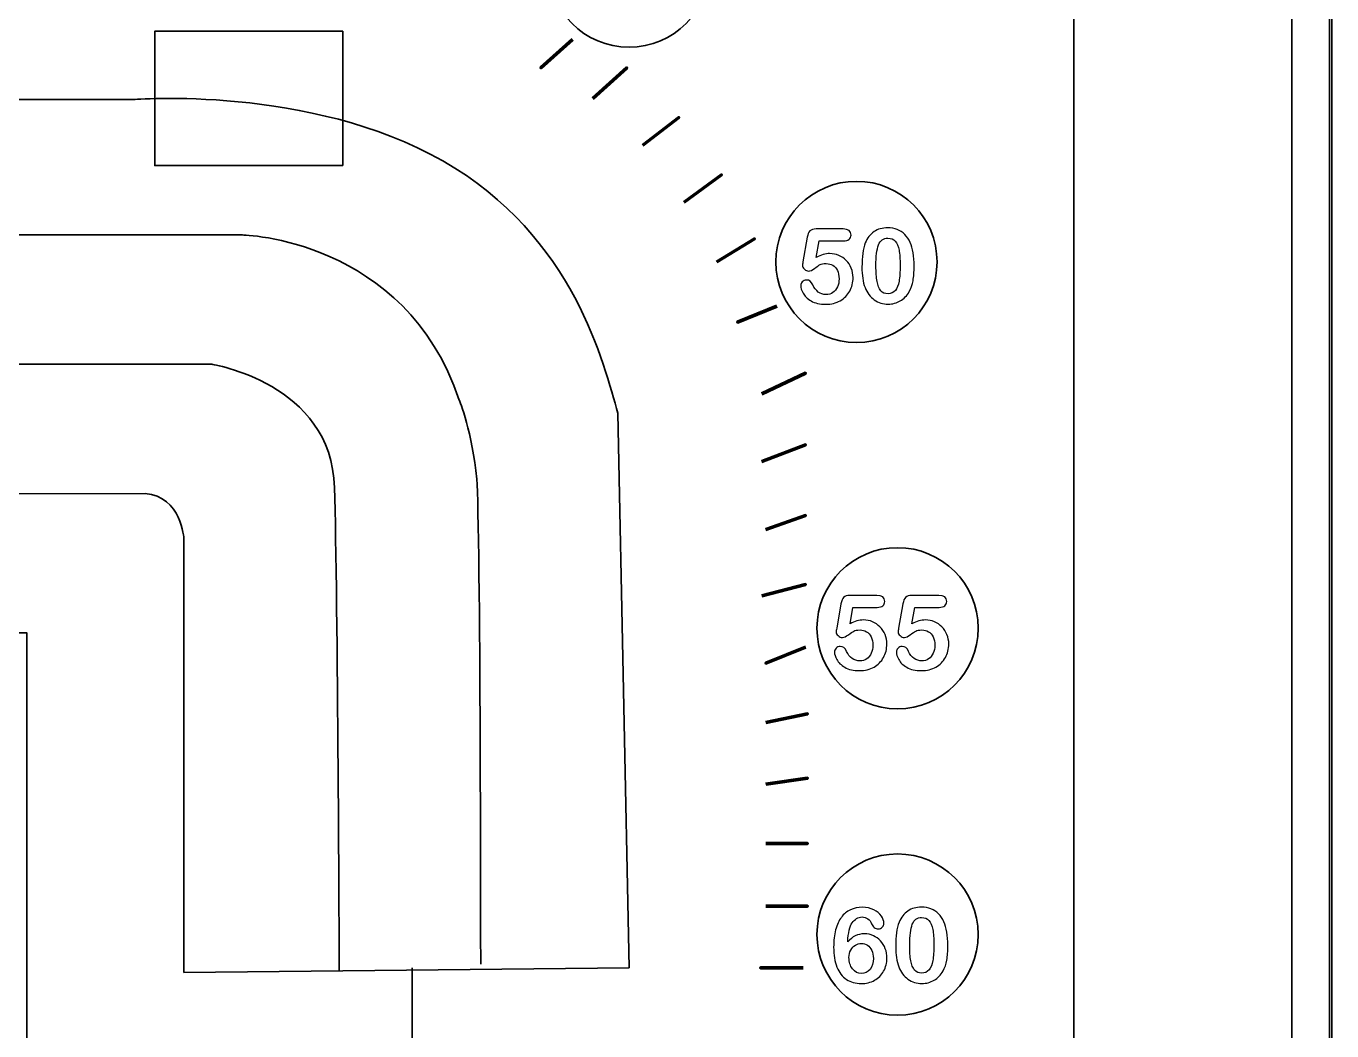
# Model space of a CAD drawing. Header units: millimetres. Extents: x -62 to 70, y -68 to 76.
# Drawn here: x 21.12 to 69.73, y 8.05 to 45.47 of the extents above; entities that cross this region are included whole.
import ezdxf

# ---------------------------------------------------------------- set-up
doc = ezdxf.new("R2010")
doc.units = ezdxf.units.MM
doc.header["$MEASUREMENT"] = 0
for name, color, linetype in [('Decorations', 7, 'Continuous'), ('Gold Things', 7, 'Continuous'), ('Parts Outlines', 7, 'Continuous'), ('Text', 7, 'Continuous')]:
    doc.layers.add(name, color=color, linetype=linetype)

msp = doc.modelspace()

# ---------------------------------------------------------------- linework, layer by layer
at = {"layer": 'Decorations', "color": 250, "lineweight": 35}
for points, knots in [([(46.5666, 47.6837), (46.5666, 46.0267), (45.2237, 44.6835), (43.5666, 44.6835), (43.5666, 44.6835), (41.9099, 44.6835), (40.5667, 46.0267), (40.5667, 47.6837), (40.5667, 47.6837), (40.5667, 49.3404), (41.9099, 50.6837), (43.5666, 50.6837), (43.5666, 50.6837), (45.2237, 50.6837), (46.5666, 49.3404), (46.5666, 47.6837)], [0, 0, 0, 0, 0.2, 0.2, 0.2, 0.2, 0.4, 0.4, 0.4, 0.4, 0.6, 0.6, 0.6, 0.6, 1, 1, 1, 1]), ([(69.6453, 49.7414), (69.6453, 49.7414), (69.6453, -42.0398), (69.6453, -42.0398), (69.6453, -42.0398), (69.6453, -42.0398), (69.6453, -42.9272), (69.6453, -42.9272)], [0, 0, 0, 0, 0.3333333, 0.3333333, 0.3333333, 0.3333333, 1, 1, 1, 1]), ([(43.1549, 31.0569), (42.6244, 32.8334), (41.5688, 37.6295), (36.6299, 40.4517), (36.6299, 40.4517), (31.691, 43.274), (25.103, 42.7358), (25.103, 42.7358)], [0, 0, 0, 0, 0.3333333, 0.3333333, 0.3333333, 0.3333333, 1, 1, 1, 1]), ([(25.103, 42.7358), (25.103, 42.7358), (-22.7615, 42.7358), (-22.7615, 42.7358), (-22.7615, 42.7358), (-22.7615, 42.7358), (-24.1211, 42.4173), (-24.1211, 42.4173), (-24.1211, 42.4173), (-24.1211, 42.4173), (-25.1795, 42.0375), (-25.1795, 42.0375), (-25.1795, 42.0375), (-25.1795, 42.0375), (-26.326, 41.5693), (-26.326, 41.5693), (-26.326, 41.5693), (-26.326, 41.5693), (-27.6048, 40.9029), (-27.6048, 40.9029), (-27.6048, 40.9029), (-27.6048, 40.9029), (-28.8111, 40.1069), (-28.8111, 40.1069), (-28.8111, 40.1069), (-28.8111, 40.1069), (-30.0301, 39.0263), (-30.0301, 39.0263), (-30.0301, 39.0263), (-30.0301, 39.0263), (-31.309, 37.6045), (-31.309, 37.6045), (-31.309, 37.6045), (-31.309, 37.6045), (-32.2262, 36.2399), (-32.2262, 36.2399), (-32.2262, 36.2399), (-32.2262, 36.2399), (-32.9406, 35.0438), (-32.9406, 35.0438), (-32.9406, 35.0438), (-32.9406, 35.0438), (-33.6902, 33.6001), (-33.6902, 33.6001), (-33.6902, 33.6001), (-33.6902, 33.6001), (-34.1961, 32.1315), (-34.1961, 32.1315), (-34.1961, 32.1315), (-34.1961, 32.1315), (-34.6724, 30.4549), (-34.6724, 30.4549), (-34.6724, 30.4549), (-34.6724, 30.4549), (-34.6724, 10.2305), (-34.6724, 10.2305), (-34.6724, 10.2305), (-34.6724, 10.2305), (-18.2267, 10.2305), (-18.2267, 10.2305), (-18.2267, 10.2305), (-18.2267, 10.2305), (-18.5649, 26.3814), (-18.5649, 26.3814), (-18.5649, 26.3814), (-18.5649, 26.3814), (-18.2562, 27.2849), (-18.2562, 27.2849), (-18.2562, 27.2849), (-18.2562, 27.2849), (-17.5196, 27.8687), (-17.5196, 27.8687), (-17.5196, 27.8687), (-17.5196, 27.8687), (-16.7128, 27.9783), (-16.7128, 27.9783), (-16.7128, 27.9783), (-16.7128, 27.9783), (25.5543, 28.0678), (25.5543, 28.0678)], [0, 0, 0, 0, 0.047619, 0.047619, 0.047619, 0.047619, 0.0952381, 0.0952381, 0.0952381, 0.0952381, 0.1428571, 0.1428571, 0.1428571, 0.1428571, 0.1904762, 0.1904762, 0.1904762, 0.1904762, 0.2380952, 0.2380952, 0.2380952, 0.2380952, 0.2857143, 0.2857143, 0.2857143, 0.2857143, 0.3333333, 0.3333333, 0.3333333, 0.3333333, 0.3809524, 0.3809524, 0.3809524, 0.3809524, 0.4285714, 0.4285714, 0.4285714, 0.4285714, 0.4761905, 0.4761905, 0.4761905, 0.4761905, 0.5238095, 0.5238095, 0.5238095, 0.5238095, 0.5714286, 0.5714286, 0.5714286, 0.5714286, 0.6190476, 0.6190476, 0.6190476, 0.6190476, 0.6666667, 0.6666667, 0.6666667, 0.6666667, 0.7142857, 0.7142857, 0.7142857, 0.7142857, 0.7619048, 0.7619048, 0.7619048, 0.7619048, 0.8095238, 0.8095238, 0.8095238, 0.8095238, 0.8571429, 0.8571429, 0.8571429, 0.8571429, 0.9047619, 0.9047619, 0.9047619, 0.9047619, 1, 1, 1, 1]), ([(55.0347, 36.6888), (55.0347, 35.0319), (53.6918, 33.6887), (52.0347, 33.6887), (52.0347, 33.6887), (50.3779, 33.6887), (49.0347, 35.0319), (49.0347, 36.6888), (49.0347, 36.6888), (49.0347, 38.3456), (50.3779, 39.6888), (52.0347, 39.6888), (52.0347, 39.6888), (53.6918, 39.6888), (55.0347, 38.3456), (55.0347, 36.6888)], [0, 0, 0, 0, 0.2, 0.2, 0.2, 0.2, 0.4, 0.4, 0.4, 0.4, 0.6, 0.6, 0.6, 0.6, 1, 1, 1, 1]), ([(-29.1244, 10.4069), (-29.1244, 10.4069), (-29.1244, 30.266), (-29.1244, 30.266), (-29.1244, 30.266), (-29.1244, 30.266), (-28.8111, 31.4468), (-28.8111, 31.4468), (-28.8111, 31.4468), (-28.8111, 31.4468), (-28.1336, 32.8677), (-28.1336, 32.8677), (-28.1336, 32.8677), (-28.1336, 32.8677), (-27.0315, 34.1376), (-27.0315, 34.1376), (-27.0315, 34.1376), (-27.0315, 34.1376), (-25.885, 35.1601), (-25.885, 35.1601), (-25.885, 35.1601), (-25.885, 35.1601), (-24.6503, 36.056), (-24.6503, 36.056), (-24.6503, 36.056), (-24.6503, 36.056), (-23.2833, 36.6888), (-23.2833, 36.6888), (-23.2833, 36.6888), (-23.2833, 36.6888), (-22.0045, 37.3128), (-22.0045, 37.3128), (-22.0045, 37.3128), (-22.0045, 37.3128), (-20.5196, 37.6938), (-20.5196, 37.6938), (-20.5196, 37.6938), (-20.5196, 37.6938), (25.103, 37.6938), (25.103, 37.6938), (25.103, 37.6938), (25.103, 37.6938), (29.163, 37.6938), (29.163, 37.6938)], [0, 0, 0, 0, 0.0833333, 0.0833333, 0.0833333, 0.0833333, 0.1666667, 0.1666667, 0.1666667, 0.1666667, 0.25, 0.25, 0.25, 0.25, 0.3333333, 0.3333333, 0.3333333, 0.3333333, 0.4166667, 0.4166667, 0.4166667, 0.4166667, 0.5, 0.5, 0.5, 0.5, 0.5833333, 0.5833333, 0.5833333, 0.5833333, 0.6666667, 0.6666667, 0.6666667, 0.6666667, 0.75, 0.75, 0.75, 0.75, 0.8333333, 0.8333333, 0.8333333, 0.8333333, 1, 1, 1, 1]), ([(29.163, 37.6938), (29.163, 37.6938), (35.2188, 37.5708), (37.2473, 31.5441), (37.2473, 31.5441), (37.2473, 31.5441), (37.7475, 30.3092), (37.8943, 28.6042), (37.8943, 28.6042), (38.041, 26.8992), (38.0431, 10.5442), (38.0431, 10.5442)], [0, 0, 0, 0, 0.25, 0.25, 0.25, 0.25, 0.5, 0.5, 0.5, 0.5, 1, 1, 1, 1]), ([(-23.5198, 10.2305), (-23.5198, 10.2305), (-23.5198, 28.804), (-23.5198, 28.804), (-23.5198, 28.804), (-23.5198, 28.804), (-23.3274, 29.5153), (-23.3274, 29.5153), (-23.3274, 29.5153), (-23.3274, 29.5153), (-22.7615, 30.4549), (-22.7615, 30.4549), (-22.7615, 30.4549), (-22.7615, 30.4549), (-22.0486, 31.4468), (-22.0486, 31.4468), (-22.0486, 31.4468), (-22.0486, 31.4468), (-21.0784, 32.1315), (-21.0784, 32.1315), (-21.0784, 32.1315), (-21.0784, 32.1315), (-20.2406, 32.5878), (-20.2406, 32.5878), (-20.2406, 32.5878), (-20.2406, 32.5878), (-19.1381, 32.8796), (-19.1381, 32.8796), (-19.1381, 32.8796), (-19.1381, 32.8796), (25.103, 32.8796), (25.103, 32.8796), (25.103, 32.8796), (25.103, 32.8796), (28.0165, 32.8796), (28.0165, 32.8796)], [0, 0, 0, 0, 0.1, 0.1, 0.1, 0.1, 0.2, 0.2, 0.2, 0.2, 0.3, 0.3, 0.3, 0.3, 0.4, 0.4, 0.4, 0.4, 0.5, 0.5, 0.5, 0.5, 0.6, 0.6, 0.6, 0.6, 0.7, 0.7, 0.7, 0.7, 0.8, 0.8, 0.8, 0.8, 1, 1, 1, 1]), ([(28.0165, 32.8796), (28.0165, 32.8796), (32.4852, 32.1907), (32.6026, 28.2809), (32.6026, 28.2809), (32.7201, 24.3711), (32.779, 10.292), (32.779, 10.292)], [0, 0, 0, 0, 0.3333333, 0.3333333, 0.3333333, 0.3333333, 1, 1, 1, 1]), ([(26.9957, 26.3814), (26.9957, 26.3814), (26.9957, 10.2305), (26.9957, 10.2305), (26.9957, 10.2305), (26.9957, 10.2305), (43.5666, 10.4069), (43.5666, 10.4069), (43.5666, 10.4069), (43.5666, 10.4069), (43.1549, 31.0569), (43.1549, 31.0569)], [0, 0, 0, 0, 0.25, 0.25, 0.25, 0.25, 0.5, 0.5, 0.5, 0.5, 1, 1, 1, 1]), ([(56.5636, 23.0481), (56.5636, 21.3912), (55.2207, 20.048), (53.5636, 20.048), (53.5636, 20.048), (51.9069, 20.048), (50.5636, 21.3912), (50.5636, 23.0481), (50.5636, 23.0481), (50.5636, 24.7049), (51.9069, 26.0481), (53.5636, 26.0481), (53.5636, 26.0481), (55.2207, 26.0481), (56.5636, 24.7049), (56.5636, 23.0481)], [0, 0, 0, 0, 0.2, 0.2, 0.2, 0.2, 0.4, 0.4, 0.4, 0.4, 0.6, 0.6, 0.6, 0.6, 1, 1, 1, 1]), ([(56.5636, 11.6418), (56.5636, 9.9849), (55.2207, 8.6416), (53.5636, 8.6416), (53.5636, 8.6416), (51.9069, 8.6416), (50.5636, 9.9849), (50.5636, 11.6418), (50.5636, 11.6418), (50.5636, 13.2985), (51.9069, 14.6418), (53.5636, 14.6418), (53.5636, 14.6418), (55.2207, 14.6418), (56.5636, 13.2985), (56.5636, 11.6418)], [0, 0, 0, 0, 0.2, 0.2, 0.2, 0.2, 0.4, 0.4, 0.4, 0.4, 0.6, 0.6, 0.6, 0.6, 1, 1, 1, 1]), ([(21.1453, -13.5819), (21.1453, -13.5819), (29.4569, -13.5819), (29.4569, -13.5819), (29.4569, -13.5819), (29.4569, -13.5819), (30.8239, -13.2291), (30.8239, -13.2291), (30.8239, -13.2291), (30.8239, -13.2291), (32.2791, -12.7), (32.2791, -12.7), (32.2791, -12.7), (32.2791, -12.7), (33.2052, -11.9944), (33.2052, -11.9944), (33.2052, -11.9944), (33.2052, -11.9944), (34.1312, -11.0684), (34.1312, -11.0684), (34.1312, -11.0684), (34.1312, -11.0684), (34.7486, -9.9659), (34.7486, -9.9659), (34.7486, -9.9659), (34.7486, -9.9659), (35.1014, -9.084), (35.1014, -9.084), (35.1014, -9.084), (35.1014, -9.084), (35.4982, -7.4965), (35.4982, -7.4965), (35.4982, -7.4965), (35.4982, -7.4965), (35.4982, 10.4069), (35.4982, 10.4069)], [0, 0, 0, 0, 0.1, 0.1, 0.1, 0.1, 0.2, 0.2, 0.2, 0.2, 0.3, 0.3, 0.3, 0.3, 0.4, 0.4, 0.4, 0.4, 0.5, 0.5, 0.5, 0.5, 0.6, 0.6, 0.6, 0.6, 0.7, 0.7, 0.7, 0.7, 0.8, 0.8, 0.8, 0.8, 1, 1, 1, 1])]:
    msp.add_open_spline(points, degree=3, knots=knots, dxfattribs=at)
at = {"layer": 'Decorations', "color": 250, "lineweight": 106}
for points in [[(41.4616, 44.9764), (41.4616, 44.9764), (40.2819, 43.9142), (40.2819, 43.9142), (40.2819, 43.9142), (40.2819, 43.9142), (41.4616, 44.9764), (41.4616, 44.9764)], [(49.0747, 35.0451), (49.0747, 35.0451), (47.6028, 34.4504), (47.6028, 34.4504), (47.6028, 34.4504), (47.6028, 34.4504), (49.0747, 35.0451), (49.0747, 35.0451)], [(50.1331, 22.3451), (50.1331, 22.3451), (48.6612, 21.7504), (48.6612, 21.7504), (48.6612, 21.7504), (48.6612, 21.7504), (50.1331, 22.3451), (50.1331, 22.3451)], [(50.0503, 10.4069), (50.0503, 10.4069), (48.4628, 10.4069), (48.4628, 10.4069), (48.4628, 10.4069), (48.4628, 10.4069), (50.0503, 10.4069), (50.0503, 10.4069)]]:
    msp.add_open_spline(points, degree=3, knots=[0, 0, 0, 0, 0.3333333, 0.3333333, 0.3333333, 0.3333333, 1, 1, 1, 1], dxfattribs=at)
at = {"layer": 'Decorations', "lineweight": 70}
for points in [[(42.223, 42.7767), (42.223, 42.7767), (43.4798, 43.9142), (43.4798, 43.9142), (43.4798, 43.9142), (43.4798, 43.9142), (42.223, 42.7767), (42.223, 42.7767)], [(44.0751, 41.0324), (44.0751, 41.0324), (45.4201, 42.0687), (45.4201, 42.0687), (45.4201, 42.0687), (45.4201, 42.0687), (44.0751, 41.0324), (44.0751, 41.0324)], [(45.6185, 38.9157), (45.6185, 38.9157), (47.0076, 39.93), (47.0076, 39.93), (47.0076, 39.93), (47.0076, 39.93), (45.6185, 38.9157), (45.6185, 38.9157)], [(46.8312, 36.6887), (46.8312, 36.6887), (48.2423, 37.5487), (48.2423, 37.5487), (48.2423, 37.5487), (48.2423, 37.5487), (46.8312, 36.6887), (46.8312, 36.6887)], [(48.5069, 31.772), (48.5069, 31.772), (50.1331, 32.5437), (50.1331, 32.5437), (50.1331, 32.5437), (50.1331, 32.5437), (48.5069, 31.772), (48.5069, 31.772)], [(48.5069, 29.2584), (48.5069, 29.2584), (50.1331, 29.8758), (50.1331, 29.8758), (50.1331, 29.8758), (50.1331, 29.8758), (48.5069, 29.2584), (48.5069, 29.2584)], [(48.6612, 26.7229), (48.6612, 26.7229), (50.1331, 27.252), (50.1331, 27.252), (50.1331, 27.252), (50.1331, 27.252), (48.6612, 26.7229), (48.6612, 26.7229)], [(48.5069, 24.2534), (48.5069, 24.2534), (50.1331, 24.6723), (50.1331, 24.6723), (50.1331, 24.6723), (50.1331, 24.6723), (48.5069, 24.2534), (48.5069, 24.2534)], [(48.6612, 19.535), (48.6612, 19.535), (50.2109, 19.8657), (50.2109, 19.8657), (50.2109, 19.8657), (50.2109, 19.8657), (48.6612, 19.535), (48.6612, 19.535)], [(48.6612, 17.242), (48.6612, 17.242), (50.2109, 17.4624), (50.2109, 17.4624), (50.2109, 17.4624), (50.2109, 17.4624), (48.6612, 17.242), (48.6612, 17.242)], [(48.6612, 15.0371), (48.6612, 15.0371), (50.2109, 15.0371), (50.2109, 15.0371), (50.2109, 15.0371), (50.2109, 15.0371), (48.6612, 15.0371), (48.6612, 15.0371)], [(48.6612, 12.6999), (48.6612, 12.6999), (50.2109, 12.6999), (50.2109, 12.6999), (50.2109, 12.6999), (50.2109, 12.6999), (48.6612, 12.6999), (48.6612, 12.6999)]]:
    msp.add_open_spline(points, degree=3, knots=[0, 0, 0, 0, 0.3333333, 0.3333333, 0.3333333, 0.3333333, 1, 1, 1, 1], dxfattribs=at)
at = {"layer": 'Decorations', "color": 250}
for points, knots in [([(54.1782, 36.5224), (54.1782, 36.3152), (54.1655, 36.1371), (54.1403, 35.9881), (54.1403, 35.9881), (54.1148, 35.8391), (54.068, 35.7039), (53.9998, 35.5826), (53.9998, 35.5826), (53.914, 35.4336), (53.8027, 35.3185), (53.6663, 35.2378), (53.6663, 35.2378), (53.5299, 35.157), (53.3783, 35.1165), (53.2115, 35.1165), (53.2115, 35.1165), (53.0196, 35.1165), (52.8477, 35.1707), (52.6955, 35.2794), (52.6955, 35.2794), (52.5432, 35.3881), (52.4285, 35.5383), (52.3516, 35.7304), (52.3516, 35.7304), (52.3124, 35.8353), (52.2834, 35.9511), (52.2655, 36.0782), (52.2655, 36.0782), (52.2469, 36.205), (52.2379, 36.3424), (52.2379, 36.4902), (52.2379, 36.4902), (52.2379, 36.6809), (52.2479, 36.8528), (52.2683, 37.0056), (52.2683, 37.0056), (52.2882, 37.1584), (52.3199, 37.2898), (52.3627, 37.3997), (52.3627, 37.3997), (52.4374, 37.5816), (52.5459, 37.7203), (52.6879, 37.8155), (52.6879, 37.8155), (52.8298, 37.911), (52.9993, 37.9587), (53.1964, 37.9587), (53.1964, 37.9587), (53.3266, 37.9587), (53.4448, 37.9375), (53.5509, 37.8951), (53.5509, 37.8951), (53.657, 37.8529), (53.7503, 37.7911), (53.8303, 37.7094), (53.8303, 37.7094), (53.9105, 37.6281), (53.9784, 37.5274), (54.0342, 37.4073), (54.0342, 37.4073), (54.13, 37.1989), (54.1782, 36.904), (54.1782, 36.5224)], [0, 0, 0, 0, 0.0588235, 0.0588235, 0.0588235, 0.0588235, 0.1176471, 0.1176471, 0.1176471, 0.1176471, 0.1764706, 0.1764706, 0.1764706, 0.1764706, 0.2352941, 0.2352941, 0.2352941, 0.2352941, 0.2941176, 0.2941176, 0.2941176, 0.2941176, 0.3529412, 0.3529412, 0.3529412, 0.3529412, 0.4117647, 0.4117647, 0.4117647, 0.4117647, 0.4705882, 0.4705882, 0.4705882, 0.4705882, 0.5294118, 0.5294118, 0.5294118, 0.5294118, 0.5882353, 0.5882353, 0.5882353, 0.5882353, 0.6470588, 0.6470588, 0.6470588, 0.6470588, 0.7058824, 0.7058824, 0.7058824, 0.7058824, 0.7647059, 0.7647059, 0.7647059, 0.7647059, 0.8235294, 0.8235294, 0.8235294, 0.8235294, 0.8823529, 0.8823529, 0.8823529, 0.8823529, 1, 1, 1, 1]), ([(51.5462, 37.4698), (51.5462, 37.4698), (50.6463, 37.4698), (50.6463, 37.4698), (50.6463, 37.4698), (50.6463, 37.4698), (50.5381, 36.8559), (50.5381, 36.8559), (50.5381, 36.8559), (50.7173, 36.9519), (50.883, 36.9999), (51.0346, 36.9999), (51.0346, 36.9999), (51.1558, 36.9999), (51.2692, 36.9772), (51.3746, 36.9317), (51.3746, 36.9317), (51.48, 36.8862), (51.5727, 36.8234), (51.6523, 36.7431), (51.6523, 36.7431), (51.7319, 36.663), (51.7942, 36.5679), (51.8397, 36.458), (51.8397, 36.458), (51.8852, 36.3481), (51.9079, 36.2299), (51.9079, 36.1037), (51.9079, 36.1037), (51.9079, 35.9206), (51.8673, 35.7538), (51.7849, 35.6035), (51.7849, 35.6035), (51.7026, 35.4531), (51.5844, 35.3337), (51.4297, 35.2453), (51.4297, 35.2453), (51.2747, 35.157), (51.0962, 35.1127), (50.8944, 35.1127), (50.8944, 35.1127), (50.6684, 35.1127), (50.4847, 35.1544), (50.3438, 35.2378), (50.3438, 35.2378), (50.2033, 35.3211), (50.1034, 35.4167), (50.0445, 35.5249), (50.0445, 35.5249), (49.9859, 35.6327), (49.9566, 35.7273), (49.9566, 35.8081), (49.9566, 35.8081), (49.9566, 35.8574), (49.9769, 35.904), (50.0179, 35.9483), (50.0179, 35.9483), (50.0593, 35.9926), (50.1106, 36.0146), (50.1723, 36.0146), (50.1723, 36.0146), (50.2784, 36.0146), (50.3576, 35.9533), (50.4093, 35.8308), (50.4093, 35.8308), (50.4596, 35.7183), (50.5278, 35.631), (50.6139, 35.5683), (50.6139, 35.5683), (50.7001, 35.506), (50.7958, 35.4746), (50.9019, 35.4746), (50.9019, 35.4746), (50.9991, 35.4746), (51.0845, 35.4999), (51.1576, 35.5504), (51.1576, 35.5504), (51.2309, 35.6009), (51.2874, 35.6705), (51.3274, 35.7588), (51.3274, 35.7588), (51.367, 35.8472), (51.387, 35.9476), (51.387, 36.0601), (51.387, 36.0601), (51.387, 36.1814), (51.3656, 36.2849), (51.3226, 36.3708), (51.3226, 36.3708), (51.2795, 36.4568), (51.2223, 36.5209), (51.15, 36.5633), (51.15, 36.5633), (51.0783, 36.6055), (50.9977, 36.6266), (50.9095, 36.6266), (50.9095, 36.6266), (50.8007, 36.6266), (50.7231, 36.6134), (50.6766, 36.5869), (50.6766, 36.5869), (50.6298, 36.5603), (50.5622, 36.514), (50.4747, 36.4475), (50.4747, 36.4475), (50.3869, 36.3814), (50.3145, 36.3481), (50.2577, 36.3481), (50.2577, 36.3481), (50.1957, 36.3481), (50.1409, 36.3705), (50.093, 36.4155), (50.093, 36.4155), (50.0448, 36.4602), (50.0207, 36.5111), (50.0207, 36.5679), (50.0207, 36.5679), (50.0207, 36.5743), (50.0276, 36.6172), (50.0417, 36.6968), (50.0417, 36.6968), (50.0417, 36.6968), (50.2009, 37.6044), (50.2009, 37.6044), (50.2009, 37.6044), (50.2184, 37.7131), (50.2515, 37.7919), (50.2994, 37.8412), (50.2994, 37.8412), (50.3473, 37.8905), (50.4258, 37.9151), (50.5343, 37.9151), (50.5343, 37.9151), (50.5343, 37.9151), (51.5348, 37.9151), (51.5348, 37.9151), (51.5348, 37.9151), (51.7319, 37.9151), (51.8304, 37.84), (51.8304, 37.6896), (51.8304, 37.6896), (51.8304, 37.624), (51.8066, 37.5709), (51.7584, 37.5305), (51.7584, 37.5305), (51.7102, 37.49), (51.6399, 37.4698), (51.5462, 37.4698)], [0, 0, 0, 0, 0.0263158, 0.0263158, 0.0263158, 0.0263158, 0.0526316, 0.0526316, 0.0526316, 0.0526316, 0.0789474, 0.0789474, 0.0789474, 0.0789474, 0.1052632, 0.1052632, 0.1052632, 0.1052632, 0.1315789, 0.1315789, 0.1315789, 0.1315789, 0.1578947, 0.1578947, 0.1578947, 0.1578947, 0.1842105, 0.1842105, 0.1842105, 0.1842105, 0.2105263, 0.2105263, 0.2105263, 0.2105263, 0.2368421, 0.2368421, 0.2368421, 0.2368421, 0.2631579, 0.2631579, 0.2631579, 0.2631579, 0.2894737, 0.2894737, 0.2894737, 0.2894737, 0.3157895, 0.3157895, 0.3157895, 0.3157895, 0.3421053, 0.3421053, 0.3421053, 0.3421053, 0.3684211, 0.3684211, 0.3684211, 0.3684211, 0.3947368, 0.3947368, 0.3947368, 0.3947368, 0.4210526, 0.4210526, 0.4210526, 0.4210526, 0.4473684, 0.4473684, 0.4473684, 0.4473684, 0.4736842, 0.4736842, 0.4736842, 0.4736842, 0.5, 0.5, 0.5, 0.5, 0.5263158, 0.5263158, 0.5263158, 0.5263158, 0.5526316, 0.5526316, 0.5526316, 0.5526316, 0.5789474, 0.5789474, 0.5789474, 0.5789474, 0.6052632, 0.6052632, 0.6052632, 0.6052632, 0.6315789, 0.6315789, 0.6315789, 0.6315789, 0.6578947, 0.6578947, 0.6578947, 0.6578947, 0.6842105, 0.6842105, 0.6842105, 0.6842105, 0.7105263, 0.7105263, 0.7105263, 0.7105263, 0.7368421, 0.7368421, 0.7368421, 0.7368421, 0.7631579, 0.7631579, 0.7631579, 0.7631579, 0.7894737, 0.7894737, 0.7894737, 0.7894737, 0.8157895, 0.8157895, 0.8157895, 0.8157895, 0.8421053, 0.8421053, 0.8421053, 0.8421053, 0.8684211, 0.8684211, 0.8684211, 0.8684211, 0.8947368, 0.8947368, 0.8947368, 0.8947368, 0.9210526, 0.9210526, 0.9210526, 0.9210526, 0.9473684, 0.9473684, 0.9473684, 0.9473684, 1, 1, 1, 1]), ([(53.6587, 36.5603), (53.6587, 36.5603), (53.6587, 36.5603), (53.6587, 36.5603), (53.6587, 36.5603), (53.6587, 36.7915), (53.6449, 36.9806), (53.6174, 37.1279), (53.6174, 37.1279), (53.5895, 37.275), (53.5426, 37.3861), (53.4768, 37.4614), (53.4768, 37.4614), (53.4113, 37.5365), (53.3204, 37.574), (53.2039, 37.574), (53.2039, 37.574), (53.0372, 37.574), (52.9215, 37.49), (52.8567, 37.322), (52.8567, 37.322), (52.7912, 37.1541), (52.7588, 36.895), (52.7588, 36.5452), (52.7588, 36.5452), (52.7588, 36.3076), (52.7726, 36.1132), (52.8005, 35.9616), (52.8005, 35.9616), (52.8284, 35.81), (52.8753, 35.6954), (52.9407, 35.6176), (52.9407, 35.6176), (53.0062, 35.5401), (53.0954, 35.5011), (53.2081, 35.5011), (53.2081, 35.5011), (53.3242, 35.5011), (53.4151, 35.5416), (53.4809, 35.6224), (53.4809, 35.6224), (53.5464, 35.7032), (53.5926, 35.8188), (53.6191, 35.9691), (53.6191, 35.9691), (53.6456, 36.1195), (53.6587, 36.3166), (53.6587, 36.5603)], [0, 0, 0, 0, 0.0769231, 0.0769231, 0.0769231, 0.0769231, 0.1538462, 0.1538462, 0.1538462, 0.1538462, 0.2307692, 0.2307692, 0.2307692, 0.2307692, 0.3076923, 0.3076923, 0.3076923, 0.3076923, 0.3846154, 0.3846154, 0.3846154, 0.3846154, 0.4615385, 0.4615385, 0.4615385, 0.4615385, 0.5384615, 0.5384615, 0.5384615, 0.5384615, 0.6153846, 0.6153846, 0.6153846, 0.6153846, 0.6923077, 0.6923077, 0.6923077, 0.6923077, 0.7692308, 0.7692308, 0.7692308, 0.7692308, 0.8461538, 0.8461538, 0.8461538, 0.8461538, 1, 1, 1, 1]), ([(52.8029, 23.8259), (52.8029, 23.8259), (51.9027, 23.8259), (51.9027, 23.8259), (51.9027, 23.8259), (51.9027, 23.8259), (51.7949, 23.212), (51.7949, 23.212), (51.7949, 23.212), (51.974, 23.3079), (52.1394, 23.356), (52.291, 23.356), (52.291, 23.356), (52.4123, 23.356), (52.526, 23.3332), (52.6314, 23.2878), (52.6314, 23.2878), (52.7368, 23.2423), (52.8291, 23.1794), (52.909, 23.0991), (52.909, 23.0991), (52.9883, 23.019), (53.051, 22.9239), (53.0965, 22.8141), (53.0965, 22.8141), (53.1419, 22.7042), (53.1647, 22.586), (53.1647, 22.4597), (53.1647, 22.4597), (53.1647, 22.2766), (53.1237, 22.1099), (53.0413, 21.9595), (53.0413, 21.9595), (52.9593, 21.8091), (52.8408, 21.6897), (52.6865, 21.6014), (52.6865, 21.6014), (52.5315, 21.513), (52.353, 21.4687), (52.1511, 21.4687), (52.1511, 21.4687), (51.9248, 21.4687), (51.7412, 21.5104), (51.6006, 21.5938), (51.6006, 21.5938), (51.4597, 21.6772), (51.3601, 21.7728), (51.3009, 21.8809), (51.3009, 21.8809), (51.2423, 21.9888), (51.213, 22.0833), (51.213, 22.1641), (51.213, 22.1641), (51.213, 22.2134), (51.2334, 22.2601), (51.2747, 22.3043), (51.2747, 22.3043), (51.3157, 22.3486), (51.367, 22.3707), (51.429, 22.3707), (51.429, 22.3707), (51.5351, 22.3707), (51.614, 22.3093), (51.6661, 22.1869), (51.6661, 22.1869), (51.7164, 22.0744), (51.7846, 21.9871), (51.8707, 21.9244), (51.8707, 21.9244), (51.9565, 21.862), (52.0526, 21.8306), (52.1587, 21.8306), (52.1587, 21.8306), (52.2559, 21.8306), (52.3413, 21.856), (52.4143, 21.9064), (52.4143, 21.9064), (52.4874, 21.9569), (52.5439, 22.0265), (52.5838, 22.1149), (52.5838, 22.1149), (52.6238, 22.2032), (52.6438, 22.3037), (52.6438, 22.4161), (52.6438, 22.4161), (52.6438, 22.5374), (52.6221, 22.6409), (52.579, 22.7269), (52.579, 22.7269), (52.5363, 22.8128), (52.4788, 22.8769), (52.4068, 22.9193), (52.4068, 22.9193), (52.3348, 22.9615), (52.2545, 22.9827), (52.1663, 22.9827), (52.1663, 22.9827), (52.0574, 22.9827), (51.9796, 22.9694), (51.9331, 22.9429), (51.9331, 22.9429), (51.8865, 22.9164), (51.819, 22.87), (51.7315, 22.8035), (51.7315, 22.8035), (51.6433, 22.7374), (51.571, 22.7042), (51.5145, 22.7042), (51.5145, 22.7042), (51.4525, 22.7042), (51.3973, 22.7265), (51.3495, 22.7715), (51.3495, 22.7715), (51.3016, 22.8163), (51.2775, 22.8671), (51.2775, 22.9239), (51.2775, 22.9239), (51.2775, 22.9303), (51.2843, 22.9732), (51.2981, 23.0528), (51.2981, 23.0528), (51.2981, 23.0528), (51.4573, 23.9604), (51.4573, 23.9604), (51.4573, 23.9604), (51.4752, 24.0691), (51.5079, 24.148), (51.5558, 24.1973), (51.5558, 24.1973), (51.604, 24.2465), (51.6823, 24.2712), (51.7908, 24.2712), (51.7908, 24.2712), (51.7908, 24.2712), (52.7912, 24.2712), (52.7912, 24.2712), (52.7912, 24.2712), (52.9883, 24.2712), (53.0868, 24.1961), (53.0868, 24.0457), (53.0868, 24.0457), (53.0868, 23.98), (53.063, 23.927), (53.0152, 23.8865), (53.0152, 23.8865), (52.9669, 23.846), (52.8963, 23.8259), (52.8029, 23.8259)], [0, 0, 0, 0, 0.0263158, 0.0263158, 0.0263158, 0.0263158, 0.0526316, 0.0526316, 0.0526316, 0.0526316, 0.0789474, 0.0789474, 0.0789474, 0.0789474, 0.1052632, 0.1052632, 0.1052632, 0.1052632, 0.1315789, 0.1315789, 0.1315789, 0.1315789, 0.1578947, 0.1578947, 0.1578947, 0.1578947, 0.1842105, 0.1842105, 0.1842105, 0.1842105, 0.2105263, 0.2105263, 0.2105263, 0.2105263, 0.2368421, 0.2368421, 0.2368421, 0.2368421, 0.2631579, 0.2631579, 0.2631579, 0.2631579, 0.2894737, 0.2894737, 0.2894737, 0.2894737, 0.3157895, 0.3157895, 0.3157895, 0.3157895, 0.3421053, 0.3421053, 0.3421053, 0.3421053, 0.3684211, 0.3684211, 0.3684211, 0.3684211, 0.3947368, 0.3947368, 0.3947368, 0.3947368, 0.4210526, 0.4210526, 0.4210526, 0.4210526, 0.4473684, 0.4473684, 0.4473684, 0.4473684, 0.4736842, 0.4736842, 0.4736842, 0.4736842, 0.5, 0.5, 0.5, 0.5, 0.5263158, 0.5263158, 0.5263158, 0.5263158, 0.5526316, 0.5526316, 0.5526316, 0.5526316, 0.5789474, 0.5789474, 0.5789474, 0.5789474, 0.6052632, 0.6052632, 0.6052632, 0.6052632, 0.6315789, 0.6315789, 0.6315789, 0.6315789, 0.6578947, 0.6578947, 0.6578947, 0.6578947, 0.6842105, 0.6842105, 0.6842105, 0.6842105, 0.7105263, 0.7105263, 0.7105263, 0.7105263, 0.7368421, 0.7368421, 0.7368421, 0.7368421, 0.7631579, 0.7631579, 0.7631579, 0.7631579, 0.7894737, 0.7894737, 0.7894737, 0.7894737, 0.8157895, 0.8157895, 0.8157895, 0.8157895, 0.8421053, 0.8421053, 0.8421053, 0.8421053, 0.8684211, 0.8684211, 0.8684211, 0.8684211, 0.8947368, 0.8947368, 0.8947368, 0.8947368, 0.9210526, 0.9210526, 0.9210526, 0.9210526, 0.9473684, 0.9473684, 0.9473684, 0.9473684, 1, 1, 1, 1]), ([(55.1087, 23.8259), (55.1087, 23.8259), (54.2085, 23.8259), (54.2085, 23.8259), (54.2085, 23.8259), (54.2085, 23.8259), (54.1007, 23.212), (54.1007, 23.212), (54.1007, 23.212), (54.2802, 23.3079), (54.4456, 23.356), (54.5971, 23.356), (54.5971, 23.356), (54.7184, 23.356), (54.8318, 23.3332), (54.9372, 23.2878), (54.9372, 23.2878), (55.0429, 23.2423), (55.1353, 23.1794), (55.2149, 23.0991), (55.2149, 23.0991), (55.2944, 23.019), (55.3571, 22.9239), (55.4026, 22.8141), (55.4026, 22.8141), (55.4481, 22.7042), (55.4708, 22.586), (55.4708, 22.4597), (55.4708, 22.4597), (55.4708, 22.2766), (55.4295, 22.1099), (55.3475, 21.9595), (55.3475, 21.9595), (55.2655, 21.8091), (55.147, 21.6897), (54.9923, 21.6014), (54.9923, 21.6014), (54.8376, 21.513), (54.6592, 21.4687), (54.4569, 21.4687), (54.4569, 21.4687), (54.2306, 21.4687), (54.0473, 21.5104), (53.9064, 21.5938), (53.9064, 21.5938), (53.7655, 21.6772), (53.6659, 21.7728), (53.607, 21.8809), (53.607, 21.8809), (53.5485, 21.9888), (53.5188, 22.0833), (53.5188, 22.1641), (53.5188, 22.1641), (53.5188, 22.2134), (53.5395, 22.2601), (53.5805, 22.3043), (53.5805, 22.3043), (53.6215, 22.3486), (53.6732, 22.3707), (53.7352, 22.3707), (53.7352, 22.3707), (53.8413, 22.3707), (53.9198, 22.3093), (53.9719, 22.1869), (53.9719, 22.1869), (54.0225, 22.0744), (54.0907, 21.9871), (54.1765, 21.9244), (54.1765, 21.9244), (54.2623, 21.862), (54.3584, 21.8306), (54.4645, 21.8306), (54.4645, 21.8306), (54.562, 21.8306), (54.6471, 21.856), (54.7205, 21.9064), (54.7205, 21.9064), (54.7935, 21.9569), (54.85, 22.0265), (54.89, 22.1149), (54.89, 22.1149), (54.9296, 22.2032), (54.9496, 22.3037), (54.9496, 22.4161), (54.9496, 22.4161), (54.9496, 22.5374), (54.9279, 22.6409), (54.8852, 22.7269), (54.8852, 22.7269), (54.8424, 22.8128), (54.7846, 22.8769), (54.7129, 22.9193), (54.7129, 22.9193), (54.6406, 22.9615), (54.5606, 22.9827), (54.4721, 22.9827), (54.4721, 22.9827), (54.3636, 22.9827), (54.2857, 22.9694), (54.2389, 22.9429), (54.2389, 22.9429), (54.1923, 22.9164), (54.1252, 22.87), (54.0373, 22.8035), (54.0373, 22.8035), (53.9495, 22.7374), (53.8771, 22.7042), (53.8203, 22.7042), (53.8203, 22.7042), (53.7586, 22.7042), (53.7035, 22.7265), (53.6553, 22.7715), (53.6553, 22.7715), (53.6074, 22.8163), (53.5836, 22.8671), (53.5836, 22.9239), (53.5836, 22.9239), (53.5836, 22.9303), (53.5905, 22.9732), (53.6043, 23.0528), (53.6043, 23.0528), (53.6043, 23.0528), (53.7634, 23.9604), (53.7634, 23.9604), (53.7634, 23.9604), (53.7813, 24.0691), (53.8137, 24.148), (53.862, 24.1973), (53.862, 24.1973), (53.9102, 24.2465), (53.9881, 24.2712), (54.0969, 24.2712), (54.0969, 24.2712), (54.0969, 24.2712), (55.0974, 24.2712), (55.0974, 24.2712), (55.0974, 24.2712), (55.2944, 24.2712), (55.393, 24.1961), (55.393, 24.0457), (55.393, 24.0457), (55.393, 23.98), (55.3688, 23.927), (55.321, 23.8865), (55.321, 23.8865), (55.2731, 23.846), (55.2021, 23.8259), (55.1087, 23.8259)], [0, 0, 0, 0, 0.0263158, 0.0263158, 0.0263158, 0.0263158, 0.0526316, 0.0526316, 0.0526316, 0.0526316, 0.0789474, 0.0789474, 0.0789474, 0.0789474, 0.1052632, 0.1052632, 0.1052632, 0.1052632, 0.1315789, 0.1315789, 0.1315789, 0.1315789, 0.1578947, 0.1578947, 0.1578947, 0.1578947, 0.1842105, 0.1842105, 0.1842105, 0.1842105, 0.2105263, 0.2105263, 0.2105263, 0.2105263, 0.2368421, 0.2368421, 0.2368421, 0.2368421, 0.2631579, 0.2631579, 0.2631579, 0.2631579, 0.2894737, 0.2894737, 0.2894737, 0.2894737, 0.3157895, 0.3157895, 0.3157895, 0.3157895, 0.3421053, 0.3421053, 0.3421053, 0.3421053, 0.3684211, 0.3684211, 0.3684211, 0.3684211, 0.3947368, 0.3947368, 0.3947368, 0.3947368, 0.4210526, 0.4210526, 0.4210526, 0.4210526, 0.4473684, 0.4473684, 0.4473684, 0.4473684, 0.4736842, 0.4736842, 0.4736842, 0.4736842, 0.5, 0.5, 0.5, 0.5, 0.5263158, 0.5263158, 0.5263158, 0.5263158, 0.5526316, 0.5526316, 0.5526316, 0.5526316, 0.5789474, 0.5789474, 0.5789474, 0.5789474, 0.6052632, 0.6052632, 0.6052632, 0.6052632, 0.6315789, 0.6315789, 0.6315789, 0.6315789, 0.6578947, 0.6578947, 0.6578947, 0.6578947, 0.6842105, 0.6842105, 0.6842105, 0.6842105, 0.7105263, 0.7105263, 0.7105263, 0.7105263, 0.7368421, 0.7368421, 0.7368421, 0.7368421, 0.7631579, 0.7631579, 0.7631579, 0.7631579, 0.7894737, 0.7894737, 0.7894737, 0.7894737, 0.8157895, 0.8157895, 0.8157895, 0.8157895, 0.8421053, 0.8421053, 0.8421053, 0.8421053, 0.8684211, 0.8684211, 0.8684211, 0.8684211, 0.8947368, 0.8947368, 0.8947368, 0.8947368, 0.9210526, 0.9210526, 0.9210526, 0.9210526, 0.9473684, 0.9473684, 0.9473684, 0.9473684, 1, 1, 1, 1]), ([(51.7095, 11.3657), (51.7956, 11.468), (51.8886, 11.5438), (51.9899, 11.593), (51.9899, 11.593), (52.0912, 11.6423), (52.2042, 11.6669), (52.3289, 11.6669), (52.3289, 11.6669), (52.4491, 11.6669), (52.5597, 11.6445), (52.6617, 11.5997), (52.6617, 11.5997), (52.7633, 11.5548), (52.8525, 11.4911), (52.929, 11.4082), (52.929, 11.4082), (53.0052, 11.3255), (53.0641, 11.228), (53.1061, 11.1155), (53.1061, 11.1155), (53.1474, 11.0031), (53.1685, 10.8856), (53.1685, 10.7631), (53.1685, 10.7631), (53.1685, 10.585), (53.1275, 10.4232), (53.0462, 10.278), (53.0462, 10.278), (52.9649, 10.1328), (52.8512, 10.0195), (52.7051, 9.9378), (52.7051, 9.9378), (52.559, 9.8565), (52.3944, 9.8157), (52.2097, 9.8157), (52.2097, 9.8157), (51.9975, 9.8157), (51.8142, 9.8676), (51.6602, 9.9711), (51.6602, 9.9711), (51.5062, 10.0746), (51.3884, 10.2279), (51.3071, 10.4305), (51.3071, 10.4305), (51.2251, 10.6334), (51.1844, 10.8813), (51.1844, 11.1743), (51.1844, 11.1743), (51.1844, 11.413), (51.2092, 11.6264), (51.2585, 11.8147), (51.2585, 11.8147), (51.3078, 12.003), (51.3787, 12.1589), (51.4707, 12.2827), (51.4707, 12.2827), (51.5627, 12.4066), (51.6747, 12.5), (51.8059, 12.5632), (51.8059, 12.5632), (51.9375, 12.6264), (52.087, 12.6579), (52.2552, 12.6579), (52.2552, 12.6579), (52.4171, 12.6579), (52.559, 12.6264), (52.6824, 12.5632), (52.6824, 12.5632), (52.8057, 12.5), (52.8987, 12.4217), (52.9607, 12.3282), (52.9607, 12.3282), (53.0234, 12.2347), (53.0548, 12.1451), (53.0548, 12.0592), (53.0548, 12.0592), (53.0548, 12.0073), (53.0351, 11.9603), (52.9959, 11.9181), (52.9959, 11.9181), (52.9569, 11.8757), (52.907, 11.8545), (52.8463, 11.8545), (52.8463, 11.8545), (52.7933, 11.8545), (52.744, 11.8712), (52.6986, 11.9046), (52.6986, 11.9046), (52.6531, 11.9382), (52.6197, 11.9846), (52.5983, 12.044), (52.5983, 12.044), (52.569, 12.1198), (52.5232, 12.1808), (52.4598, 12.2268), (52.4598, 12.2268), (52.3964, 12.2729), (52.3234, 12.296), (52.24, 12.296), (52.24, 12.296), (52.1732, 12.296), (52.1063, 12.2767), (52.0402, 12.2381), (52.0402, 12.2381), (51.974, 12.1997), (51.9179, 12.1475), (51.8724, 12.0819), (51.8724, 12.0819), (51.7804, 11.948), (51.726, 11.7093), (51.7095, 11.3657)], [0, 0, 0, 0, 0.0344828, 0.0344828, 0.0344828, 0.0344828, 0.0689655, 0.0689655, 0.0689655, 0.0689655, 0.1034483, 0.1034483, 0.1034483, 0.1034483, 0.137931, 0.137931, 0.137931, 0.137931, 0.1724138, 0.1724138, 0.1724138, 0.1724138, 0.2068966, 0.2068966, 0.2068966, 0.2068966, 0.2413793, 0.2413793, 0.2413793, 0.2413793, 0.2758621, 0.2758621, 0.2758621, 0.2758621, 0.3103448, 0.3103448, 0.3103448, 0.3103448, 0.3448276, 0.3448276, 0.3448276, 0.3448276, 0.3793103, 0.3793103, 0.3793103, 0.3793103, 0.4137931, 0.4137931, 0.4137931, 0.4137931, 0.4482759, 0.4482759, 0.4482759, 0.4482759, 0.4827586, 0.4827586, 0.4827586, 0.4827586, 0.5172414, 0.5172414, 0.5172414, 0.5172414, 0.5517241, 0.5517241, 0.5517241, 0.5517241, 0.5862069, 0.5862069, 0.5862069, 0.5862069, 0.6206897, 0.6206897, 0.6206897, 0.6206897, 0.6551724, 0.6551724, 0.6551724, 0.6551724, 0.6896552, 0.6896552, 0.6896552, 0.6896552, 0.7241379, 0.7241379, 0.7241379, 0.7241379, 0.7586207, 0.7586207, 0.7586207, 0.7586207, 0.7931034, 0.7931034, 0.7931034, 0.7931034, 0.8275862, 0.8275862, 0.8275862, 0.8275862, 0.862069, 0.862069, 0.862069, 0.862069, 0.8965517, 0.8965517, 0.8965517, 0.8965517, 0.9310345, 0.9310345, 0.9310345, 0.9310345, 1, 1, 1, 1]), ([(55.4346, 11.2254), (55.4346, 11.0182), (55.4219, 10.8401), (55.3968, 10.6911), (55.3968, 10.6911), (55.3716, 10.5421), (55.3247, 10.4069), (55.2565, 10.2856), (55.2565, 10.2856), (55.1704, 10.1366), (55.0595, 10.0215), (54.9231, 9.9408), (54.9231, 9.9408), (54.7866, 9.86), (54.635, 9.8195), (54.4683, 9.8195), (54.4683, 9.8195), (54.2761, 9.8195), (54.1042, 9.8738), (53.9519, 9.9824), (53.9519, 9.9824), (53.8, 10.0911), (53.6849, 10.2413), (53.6081, 10.4334), (53.6081, 10.4334), (53.5691, 10.5383), (53.5402, 10.6541), (53.5219, 10.7812), (53.5219, 10.7812), (53.5037, 10.908), (53.4944, 11.0454), (53.4944, 11.1932), (53.4944, 11.1932), (53.4944, 11.3839), (53.5044, 11.5558), (53.5247, 11.7086), (53.5247, 11.7086), (53.545, 11.8614), (53.5767, 11.9928), (53.6194, 12.1027), (53.6194, 12.1027), (53.6938, 12.2846), (53.8024, 12.4233), (53.9443, 12.5186), (53.9443, 12.5186), (54.0866, 12.614), (54.2561, 12.6617), (54.4531, 12.6617), (54.4531, 12.6617), (54.5834, 12.6617), (54.7012, 12.6405), (54.8073, 12.5981), (54.8073, 12.5981), (54.9134, 12.5559), (55.0068, 12.4941), (55.087, 12.4124), (55.087, 12.4124), (55.167, 12.3311), (55.2352, 12.2304), (55.2906, 12.1103), (55.2906, 12.1103), (55.3868, 11.9019), (55.4346, 11.607), (55.4346, 11.2254)], [0, 0, 0, 0, 0.0588235, 0.0588235, 0.0588235, 0.0588235, 0.1176471, 0.1176471, 0.1176471, 0.1176471, 0.1764706, 0.1764706, 0.1764706, 0.1764706, 0.2352941, 0.2352941, 0.2352941, 0.2352941, 0.2941176, 0.2941176, 0.2941176, 0.2941176, 0.3529412, 0.3529412, 0.3529412, 0.3529412, 0.4117647, 0.4117647, 0.4117647, 0.4117647, 0.4705882, 0.4705882, 0.4705882, 0.4705882, 0.5294118, 0.5294118, 0.5294118, 0.5294118, 0.5882353, 0.5882353, 0.5882353, 0.5882353, 0.6470588, 0.6470588, 0.6470588, 0.6470588, 0.7058824, 0.7058824, 0.7058824, 0.7058824, 0.7647059, 0.7647059, 0.7647059, 0.7647059, 0.8235294, 0.8235294, 0.8235294, 0.8235294, 0.8823529, 0.8823529, 0.8823529, 0.8823529, 1, 1, 1, 1]), ([(54.9155, 11.2633), (54.9155, 11.2633), (54.9155, 11.2633), (54.9155, 11.2633), (54.9155, 11.2633), (54.9155, 11.4945), (54.9017, 11.6836), (54.8738, 11.8309), (54.8738, 11.8309), (54.8459, 11.978), (54.799, 12.0891), (54.7336, 12.1644), (54.7336, 12.1644), (54.6681, 12.2395), (54.5772, 12.2771), (54.4607, 12.2771), (54.4607, 12.2771), (54.294, 12.2771), (54.1782, 12.193), (54.1131, 12.025), (54.1131, 12.025), (54.048, 11.8571), (54.0156, 11.598), (54.0156, 11.2482), (54.0156, 11.2482), (54.0156, 11.0106), (54.0294, 10.8162), (54.057, 10.6646), (54.057, 10.6646), (54.0849, 10.513), (54.1317, 10.3984), (54.1975, 10.3206), (54.1975, 10.3206), (54.263, 10.2431), (54.3519, 10.2041), (54.4645, 10.2041), (54.4645, 10.2041), (54.5806, 10.2041), (54.6716, 10.2446), (54.7374, 10.3254), (54.7374, 10.3254), (54.8032, 10.4062), (54.8493, 10.5218), (54.8755, 10.6722), (54.8755, 10.6722), (54.9024, 10.8225), (54.9155, 11.0196), (54.9155, 11.2633)], [0, 0, 0, 0, 0.0769231, 0.0769231, 0.0769231, 0.0769231, 0.1538462, 0.1538462, 0.1538462, 0.1538462, 0.2307692, 0.2307692, 0.2307692, 0.2307692, 0.3076923, 0.3076923, 0.3076923, 0.3076923, 0.3846154, 0.3846154, 0.3846154, 0.3846154, 0.4615385, 0.4615385, 0.4615385, 0.4615385, 0.5384615, 0.5384615, 0.5384615, 0.5384615, 0.6153846, 0.6153846, 0.6153846, 0.6153846, 0.6923077, 0.6923077, 0.6923077, 0.6923077, 0.7692308, 0.7692308, 0.7692308, 0.7692308, 0.8461538, 0.8461538, 0.8461538, 0.8461538, 1, 1, 1, 1]), ([(52.2211, 10.189), (52.2211, 10.189), (52.2211, 10.189), (52.2211, 10.189), (52.2211, 10.189), (52.3489, 10.189), (52.4543, 10.241), (52.5377, 10.3454), (52.5377, 10.3454), (52.621, 10.4494), (52.6624, 10.5862), (52.6624, 10.7555), (52.6624, 10.7555), (52.6624, 10.8704), (52.6431, 10.9693), (52.6038, 11.052), (52.6038, 11.052), (52.5645, 11.1348), (52.5108, 11.198), (52.4426, 11.2415), (52.4426, 11.2415), (52.3744, 11.2852), (52.2993, 11.3069), (52.2173, 11.3069), (52.2173, 11.3069), (52.1387, 11.3069), (52.0643, 11.2861), (51.9927, 11.2444), (51.9927, 11.2444), (51.9213, 11.2027), (51.8638, 11.1424), (51.8204, 11.0633), (51.8204, 11.0633), (51.777, 10.9845), (51.7549, 10.892), (51.7549, 10.7858), (51.7549, 10.7858), (51.7549, 10.6153), (51.799, 10.4732), (51.8876, 10.3595), (51.8876, 10.3595), (51.9761, 10.2458), (52.087, 10.189), (52.2211, 10.189)], [0, 0, 0, 0, 0.0833333, 0.0833333, 0.0833333, 0.0833333, 0.1666667, 0.1666667, 0.1666667, 0.1666667, 0.25, 0.25, 0.25, 0.25, 0.3333333, 0.3333333, 0.3333333, 0.3333333, 0.4166667, 0.4166667, 0.4166667, 0.4166667, 0.5, 0.5, 0.5, 0.5, 0.5833333, 0.5833333, 0.5833333, 0.5833333, 0.6666667, 0.6666667, 0.6666667, 0.6666667, 0.75, 0.75, 0.75, 0.75, 0.8333333, 0.8333333, 0.8333333, 0.8333333, 1, 1, 1, 1])]:
    msp.add_open_spline(points, degree=3, knots=knots, dxfattribs=at)
at = {"layer": 'Decorations', "color": 250, "lineweight": 35}
msp.add_open_spline([(25.5543, 28.0678), (26.9034, 27.9538), (26.9957, 26.3814), (26.9957, 26.3814)], degree=3, dxfattribs=at)
at = {"layer": 'Gold Things', "color": 41, "lineweight": 35}
msp.add_open_spline([(47.7831, -52.9221), (67.3788, -52.9221), (68.2459, -42.9269), (68.2459, -42.9269), (68.2459, -42.9269), (68.2459, -42.9269), (68.2459, -41.6277), (68.2459, -41.6277), (68.2459, -41.6277), (68.2459, -41.6277), (68.2459, 51.1968), (68.2459, 51.1968), (68.2459, 51.1968), (68.2459, 51.1968), (68.2459, 60.0604), (68.2459, 60.0604), (68.2459, 60.0604), (68.0368, 73.772), (58.651, 73.5836), (58.651, 73.5836), (58.651, 73.5836), (58.651, 73.5836), (56.3562, 73.6128), (56.3562, 73.6128), (56.3562, 73.6128), (56.3562, 73.6128), (47.7834, 73.5836), (47.7834, 73.5836), (47.7834, 73.5836), (47.7834, 73.5836), (47.7834, 58.8845), (47.7834, 58.8845), (47.7834, 58.8845), (49.4068, 58.8845), (60.132, 60.178), (60.132, 46.1859), (60.132, 46.1859), (60.132, -37.3334), (60.132, -37.3334), (60.132, -37.3334), (60.132, -37.3334), (60.132, -37.3334), (60.132, -36.9534), (60.132, -36.9534), (60.132, -36.9534), (60.132, -36.9534), (59.4089, -41.4968), (56.504, -43.4802), (56.504, -43.4802), (50.9922, -47.2436), (47.7834, -46.9487), (47.7834, -46.9487), (47.7834, -46.9487), (47.7834, -46.9487), (47.7834, -53.1223), (47.7834, -53.1223), (47.7834, -53.1223), (47.7834, -53.1223), (47.7831, -52.9221), (47.7831, -52.9221)], degree=3, knots=[0, 0, 0, 0, 0.0625, 0.0625, 0.0625, 0.0625, 0.125, 0.125, 0.125, 0.125, 0.1875, 0.1875, 0.1875, 0.1875, 0.25, 0.25, 0.25, 0.25, 0.3125, 0.3125, 0.3125, 0.3125, 0.375, 0.375, 0.375, 0.375, 0.4375, 0.4375, 0.4375, 0.4375, 0.5, 0.5, 0.5, 0.5, 0.5625, 0.5625, 0.5625, 0.5625, 0.625, 0.625, 0.625, 0.625, 0.6875, 0.6875, 0.6875, 0.6875, 0.75, 0.75, 0.75, 0.75, 0.8125, 0.8125, 0.8125, 0.8125, 0.875, 0.875, 0.875, 0.875, 1, 1, 1, 1], dxfattribs=at)
at = {"layer": 'Gold Things', "color": 250, "lineweight": 35}
msp.add_open_spline([(69.7332, 49.7414), (69.7332, 49.7414), (69.7332, -42.0398), (69.7332, -42.0398), (69.7332, -42.0398), (69.7332, -42.0398), (69.7332, -42.9272), (69.7332, -42.9272)], degree=3, knots=[0, 0, 0, 0, 0.3333333, 0.3333333, 0.3333333, 0.3333333, 1, 1, 1, 1], dxfattribs=at)
at = {"layer": 'Parts Outlines', "color": 250, "lineweight": 35}
msp.add_open_spline([(69.6453, 49.7416), (69.6453, 49.7416), (69.6453, -42.0398), (69.6453, -42.0398), (69.6453, -42.0398), (69.6453, -42.0398), (69.6453, -42.9269), (69.6453, -42.9269)], degree=3, knots=[0, 0, 0, 0, 0.3333333, 0.3333333, 0.3333333, 0.3333333, 1, 1, 1, 1], dxfattribs=at)
at = {"layer": 'Parts Outlines', "color": 240, "lineweight": 35}
msp.add_open_spline([(32.9061, 40.2767), (32.9061, 40.2767), (25.9061, 40.2767), (25.9061, 40.2767), (25.9061, 40.2767), (25.9061, 40.2767), (25.9061, 45.2767), (25.9061, 45.2767), (25.9061, 45.2767), (25.9061, 45.2767), (32.9061, 45.2767), (32.9061, 45.2767), (32.9061, 45.2767), (32.9061, 45.2767), (32.9061, 40.2767), (32.9061, 40.2767)], degree=3, knots=[0, 0, 0, 0, 0.2, 0.2, 0.2, 0.2, 0.4, 0.4, 0.4, 0.4, 0.6, 0.6, 0.6, 0.6, 1, 1, 1, 1], dxfattribs=at)
at = {"layer": 'Parts Outlines', "color": 252, "lineweight": 35}
msp.add_open_spline([(21.1453, -15.1198), (21.1453, -15.1198), (-11.8547, -15.1198), (-11.8547, -15.1198), (-11.8547, -15.1198), (-11.8547, -15.1198), (-11.8547, 22.8804), (-11.8547, 22.8804), (-11.8547, 22.8804), (-11.8547, 22.8804), (21.1453, 22.8804), (21.1453, 22.8804), (21.1453, 22.8804), (21.1453, 22.8804), (21.1453, -15.1198), (21.1453, -15.1198)], degree=3, knots=[0, 0, 0, 0, 0.2, 0.2, 0.2, 0.2, 0.4, 0.4, 0.4, 0.4, 0.6, 0.6, 0.6, 0.6, 1, 1, 1, 1], dxfattribs=at)
at = {"layer": 'Text', "color": 250, "lineweight": 35}
msp.add_open_spline([(69.6453, 49.7416), (69.6453, 49.7416), (69.6453, -42.0398), (69.6453, -42.0398), (69.6453, -42.0398), (69.6453, -42.0398), (69.6453, -42.9269), (69.6453, -42.9269)], degree=3, knots=[0, 0, 0, 0, 0.3333333, 0.3333333, 0.3333333, 0.3333333, 1, 1, 1, 1], dxfattribs=at)

doc.saveas('drawing.dxf')
